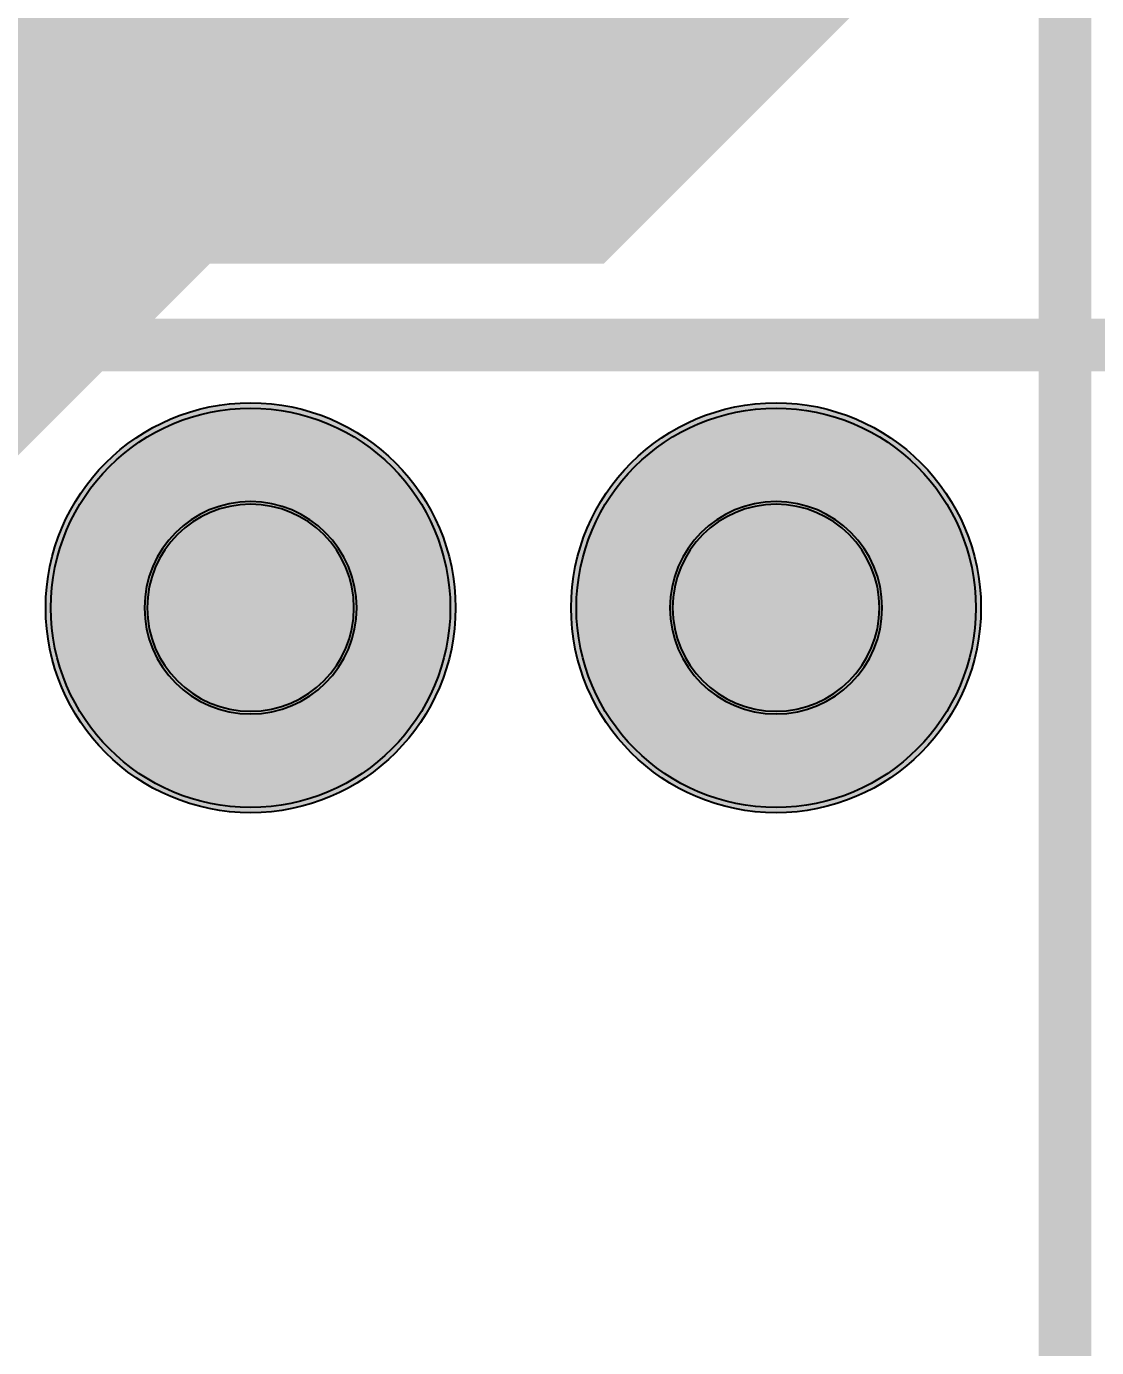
# Model space of a CAD drawing. Header units: millimetres. Extents: x 0 to 136, y 0 to 68.
# Drawn here: x 49.59 to 54.76, y 34.65 to 41.04 of the extents above; entities that cross this region are included whole.
import ezdxf

# ---------------------------------------------------------------- set-up
doc = ezdxf.new("R2010")
doc.units = ezdxf.units.MM
for name, color, linetype, true_color in [('BottomSolderMaskLayer', 7, 'Continuous', 0xaa00ff), ('Document', 7, 'Continuous', 0xffffff), ('Inner1', 7, 'Continuous', 0x999966), ('Multi-Layer', 7, 'Continuous', 0xc0c0c0), ('TopLayer', 7, 'Continuous', 0xff0000), ('TopSilkLayer', 7, 'Continuous', 0xffcc00), ('TopSolderMaskLayer', 7, 'Continuous', 0x800080)]:
    doc.layers.add(name, color=color, linetype=linetype, true_color=true_color)

msp = doc.modelspace()

# ---------------------------------------------------------------- hatches: boundary and pattern name
at = {"layer": 'BottomSolderMaskLayer'}
for points in [[(49.6825, 38.2271, 1), (51.6637, 38.2271, 1)], [(52.2225, 38.2271, 1), (54.2037, 38.2271, 1)]]:
    msp.add_hatch(color=256, dxfattribs=at).paths.add_polyline_path(points)
at = {"layer": 'Document'}
for points in [[(50.419, 37.973), (50.927, 37.973), (50.927, 38.481), (50.419, 38.481)], [(52.959, 37.973), (53.467, 37.973), (53.467, 38.481), (52.959, 38.481)]]:
    msp.add_hatch(color=256, dxfattribs=at).paths.add_polyline_path(points)
at = {"layer": 'Multi-Layer'}
for points in [[(49.7079, 38.2271, 1), (51.6383, 38.2271, 1)], [(52.2479, 38.2271, 1), (54.1783, 38.2271, 1)]]:
    msp.add_hatch(color=256, dxfattribs=at).paths.add_polyline_path(points)
at = {"layer": 'TopSolderMaskLayer'}
for points in [[(49.6825, 38.2271, 1), (51.6637, 38.2271, 1)], [(52.2225, 38.2271, 1), (54.2037, 38.2271, 1)]]:
    msp.add_hatch(color=256, dxfattribs=at).paths.add_polyline_path(points)

# ---------------------------------------------------------------- linework, layer by layer
at = {"layer": 'BottomSolderMaskLayer'}
for points in [[(50.16, 38.2272), (50.16, 38.2269)], [(51.186, 38.2272), (51.186, 38.2269)], [(52.7, 38.2272), (52.7, 38.2269)], [(53.726, 38.2272), (53.726, 38.2269)]]:
    msp.add_lwpolyline(points, close=True, dxfattribs=at)
for centre in [(50.6731, 38.2271), (53.2131, 38.2271)]:
    msp.add_circle(centre, 0.9906, dxfattribs=at)
for centre, start, end in [((50.673, 38.2272), 360, 180), ((53.213, 38.2272), 360, 180), ((50.673, 38.2269), 180, 360), ((53.213, 38.2269), 180, 360)]:
    msp.add_arc(centre, 0.513, start, end, dxfattribs=at)
at = {"layer": 'Document', "const_width": 0.254}
msp.add_lwpolyline([(54.61, 59.69), (54.61, 0)], dxfattribs=at)
at = {"layer": 'Inner1', "const_width": 1.5}
msp.add_lwpolyline([(51.4351, 42.5451), (51.4351, 41.9101), (42.5451, 33.0201)], dxfattribs=at)
at = {"layer": 'Multi-Layer'}
for points in [[(50.1731, 38.2272), (50.1731, 38.2269)], [(51.1729, 38.2272), (51.1729, 38.2269)], [(52.7131, 38.2272), (52.7131, 38.2269)], [(53.7129, 38.2272), (53.7129, 38.2269)]]:
    msp.add_lwpolyline(points, close=True, dxfattribs=at)
for centre in [(50.6731, 38.2271), (53.2131, 38.2271)]:
    msp.add_circle(centre, 0.9652, dxfattribs=at)
for centre, start, end in [((50.673, 38.2272), 360, 180), ((53.213, 38.2272), 360, 180), ((50.673, 38.2269), 180, 360), ((53.213, 38.2269), 180, 360)]:
    msp.add_arc(centre, 0.4999, start, end, dxfattribs=at)
at = {"layer": 'TopLayer', "const_width": 1.5}
msp.add_lwpolyline([(53.9749, 42.545), (52.07, 40.64), (49.53, 40.64), (46.99, 38.1), (46.99, 34.9251), (42.5449, 30.4801)], dxfattribs=at)
at = {"layer": 'TopSilkLayer', "const_width": 0.254}
msp.add_lwpolyline([(43.688, 39.497), (65.278, 39.497)], dxfattribs=at)
at = {"layer": 'TopSolderMaskLayer'}
for points in [[(50.16, 38.2272), (50.16, 38.2269)], [(51.186, 38.2272), (51.186, 38.2269)], [(52.7, 38.2272), (52.7, 38.2269)], [(53.726, 38.2272), (53.726, 38.2269)]]:
    msp.add_lwpolyline(points, close=True, dxfattribs=at)
for centre in [(50.6731, 38.2271), (53.2131, 38.2271)]:
    msp.add_circle(centre, 0.9906, dxfattribs=at)
for centre, start, end in [((50.673, 38.2272), 360, 180), ((53.213, 38.2272), 360, 180), ((50.673, 38.2269), 180, 360), ((53.213, 38.2269), 180, 360)]:
    msp.add_arc(centre, 0.513, start, end, dxfattribs=at)

doc.saveas('drawing.dxf')
